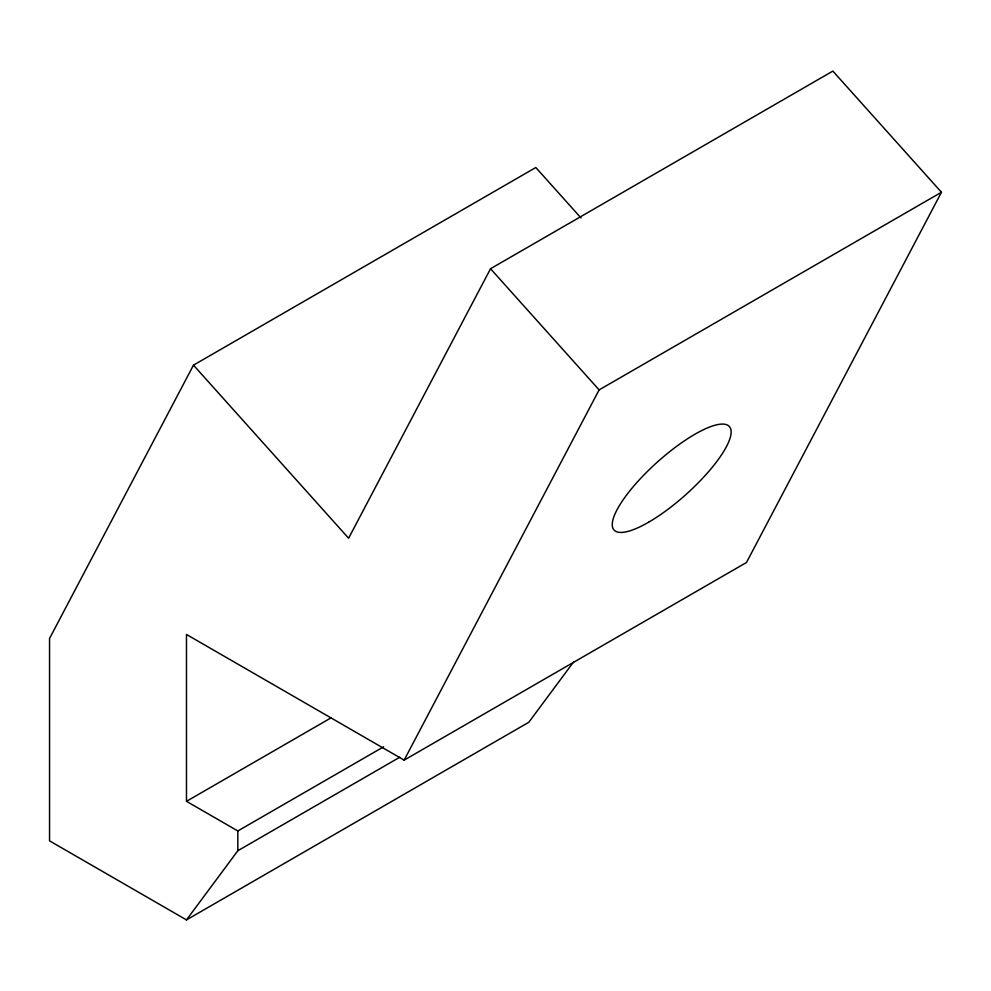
<?xml version="1.0" encoding="UTF-8"?>
<svg xmlns="http://www.w3.org/2000/svg" width="991" height="991" viewBox="0 0 991 991"><rect width="100%" height="100%" fill="white"/><g stroke="black" fill="none" stroke-linecap="round" stroke-linejoin="round"><path stroke-width="1.49" d="M581.011 217.946L535.809 167.516L193.48 365.146L49.55 638.464L49.55 840.851L186.481 919.908L528.81 722.266L573.739 661.74M383.591 746.818L237.828 830.966L186.481 801.323L186.481 634.463L404.155 760.134L746.483 562.492L941.45 192.254L832.861 71.092L490.533 268.734L348.609 538.237L193.48 365.146M404.155 760.134L599.121 389.897L941.45 192.254M186.481 919.908L237.828 850.736L399.633 757.31M186.481 801.323L330.895 717.942M490.533 268.734L599.121 389.897M237.828 830.966L237.828 850.736M648.548 522.245A77.459 21.629 -41.9 0 0 730.701 428.93A77.459 21.629 -41.9 0 0 635.838 483.695A77.459 21.629 -41.9 0 0 648.548 522.245"/></g></svg>
